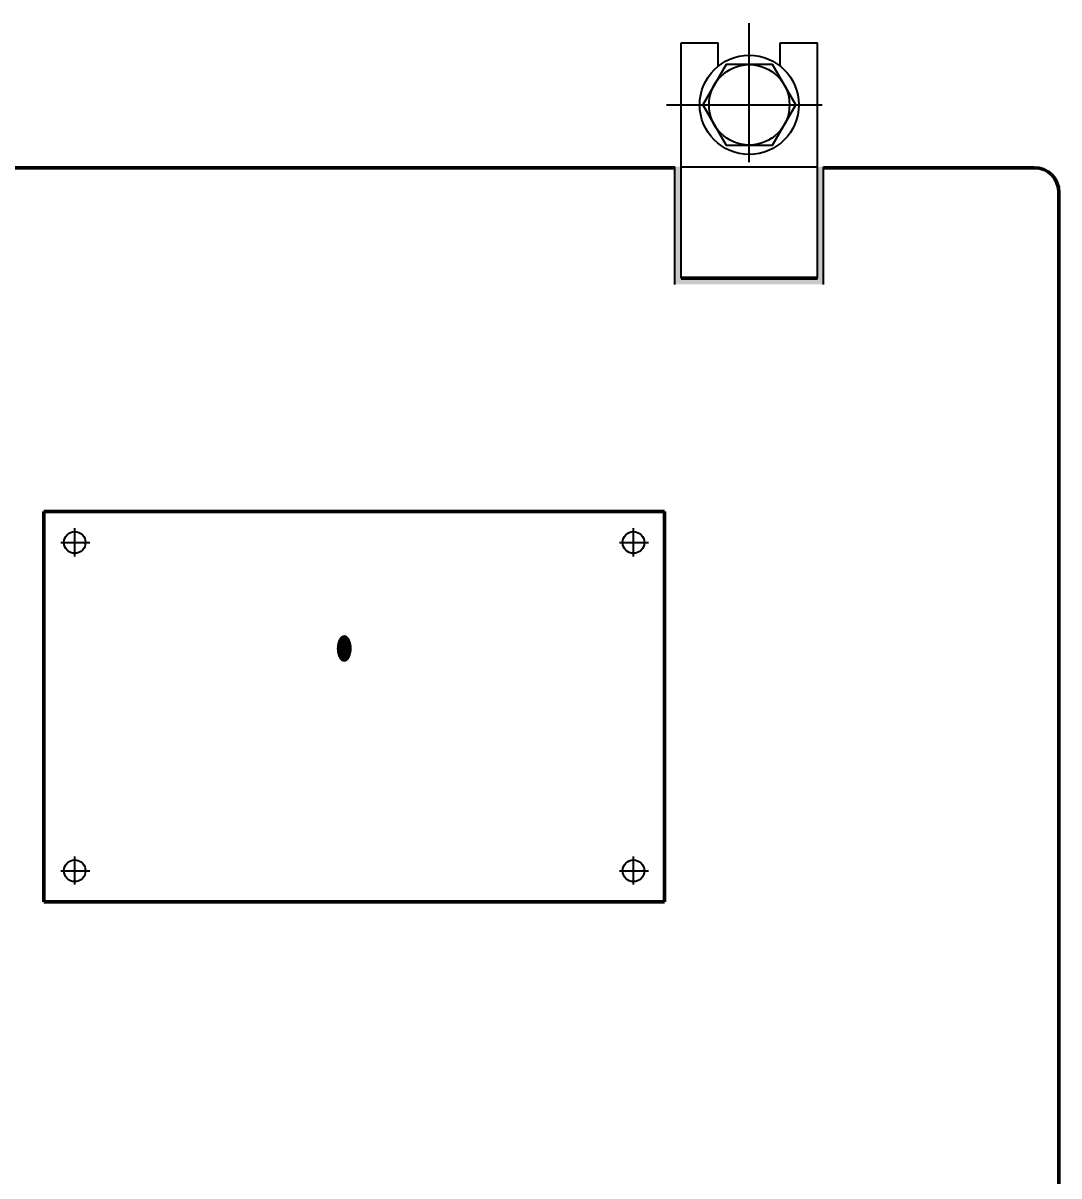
# Model space of a CAD drawing. Extents: x -61205 to 26665, y -81742 to 98141.
# Drawn here: x -38213.7 to -38046.4, y 14391.2 to 14577.4 of the extents above; entities that cross this region are included whole.
import ezdxf
from ezdxf.enums import TextEntityAlignment as Align

# ---------------------------------------------------------------- set-up
doc = ezdxf.new("R2010")
doc.units = 0
doc.header["$LTSCALE"] = 1000
doc.header["$MEASUREMENT"] = 0
doc.linetypes.add('G', pattern=[2, 1.25, -0.25, 0.25, -0.25])
for name, color, linetype in [('01', 7, 'CONTINUOUS'), ('02', 1, 'CONTINUOUS'), ('05', 4, 'G'), ('08', 1, 'CONTINUOUS')]:
    doc.layers.add(name, color=color, linetype=linetype)
doc.styles.add('intecad', font='geditxt.shx', dxfattribs={"width": 0.667, "bigfont": 'hzfs_1.shx'})

msp = doc.modelspace()

# ---------------------------------------------------------------- hatches: boundary and pattern name
at = {"layer": '08'}
h = msp.add_hatch(color=256, dxfattribs=at)
h.paths.add_polyline_path([(-38108.421, 14554.171), (-38108.421, 14535.171), (-38096.421, 14535.171), (-38096.421, 14536.171), (-38107.421, 14536.171), (-38107.421, 14554.171)])
h.paths.add_polyline_path([(-38096.421, 14536.171), (-38096.421, 14535.171), (-38084.421, 14535.171), (-38084.421, 14554.171), (-38085.421, 14554.171), (-38085.421, 14536.171)])

# ---------------------------------------------------------------- linework, layer by layer
at = {"layer": '01', "lineweight": -3, "ltscale": 2}
for p, q in [((-38107.421, 14574.171), (-38101.421, 14574.171)), ((-38107.421, 14536.171), (-38107.421, 14574.171)), ((-38101.421, 14570.416), (-38101.421, 14574.171)), ((-38091.421, 14574.171), (-38085.421, 14574.171)), ((-38091.421, 14570.416), (-38091.421, 14574.171)), ((-38085.421, 14536.171), (-38085.421, 14574.171)), ((-38108.421, 14535.171), (-38108.421, 14554.171)), ((-38084.421, 14535.171), (-38084.421, 14554.171)), ((-38107.421, 14536.171), (-38085.421, 14536.171))]:
    msp.add_line(p, q, dxfattribs=at)
at = {"layer": '01'}
for p, q in [((-38100.173, 14570.671), (-38103.926, 14564.171)), ((-38092.668, 14570.671), (-38100.173, 14570.671)), ((-38088.915, 14564.171), (-38092.668, 14570.671)), ((-38103.926, 14564.171), (-38100.173, 14557.671)), ((-38092.668, 14557.671), (-38088.915, 14564.171)), ((-38100.173, 14557.671), (-38092.668, 14557.671)), ((-38107.399, 14554.171), (-38085.421, 14554.171))]:
    msp.add_line(p, q, dxfattribs=at)
at = {"layer": '01', "lineweight": 50}
for p, q in [((-38616.421, 14554.021), (-38108.421, 14554.021)), ((-38084.421, 14554.021), (-38050.421, 14554.021)), ((-38046.421, 14550.021), (-38046.421, 14196.021)), ((-38046.421, 14545.021), (-38046.421, 14196.021)), ((-38085.421, 14536.171), (-38107.421, 14536.171)), ((-38210.343, 14498.504), (-38210.343, 14435.504)), ((-38110.13, 14498.504), (-38210.343, 14498.504)), ((-38110.13, 14435.504), (-38110.13, 14498.504)), ((-38210.343, 14435.504), (-38110.13, 14435.504))]:
    msp.add_line(p, q, dxfattribs=at)
at = {"layer": '01'}
for centre, radius in [((-38096.421, 14564.171), 8), ((-38096.421, 14564.171), 6.5), ((-38205.343, 14493.504), 1.75), ((-38115.13, 14493.504), 1.75), ((-38205.343, 14440.504), 1.75), ((-38115.13, 14440.504), 1.75)]:
    msp.add_circle(centre, radius, dxfattribs=at)
at = {"layer": '01', "lineweight": 50}
msp.add_arc((-38050.421, 14550.021), 4, 0, 90, dxfattribs=at)
at = {"layer": '05', "lineweight": -3, "ltscale": 2}
for p, q in [((-38096.421, 14554.904), (-38096.421, 14577.374)), ((-38205.343, 14491.268), (-38205.343, 14495.811)), ((-38115.13, 14491.268), (-38115.13, 14495.811)), ((-38205.343, 14438.268), (-38205.343, 14442.811)), ((-38115.13, 14438.268), (-38115.13, 14442.811))]:
    msp.add_line(p, q, dxfattribs=at)
at = {"layer": '05'}
for p, q in [((-38109.806, 14564.171), (-38084.633, 14564.171)), ((-38207.608, 14493.504), (-38202.88, 14493.504)), ((-38117.395, 14493.504), (-38112.667, 14493.504)), ((-38207.608, 14440.504), (-38202.88, 14440.504)), ((-38117.395, 14440.504), (-38112.667, 14440.504))]:
    msp.add_line(p, q, dxfattribs=at)

# ---------------------------------------------------------------- texts
at = {"layer": '02', "style": 'intecad', "width": 0.667}
msp.add_text('●', height=4, dxfattribs=at).set_placement((-38161.824, 14476.366, 0), align=Align.MIDDLE)

doc.saveas('drawing.dxf')
